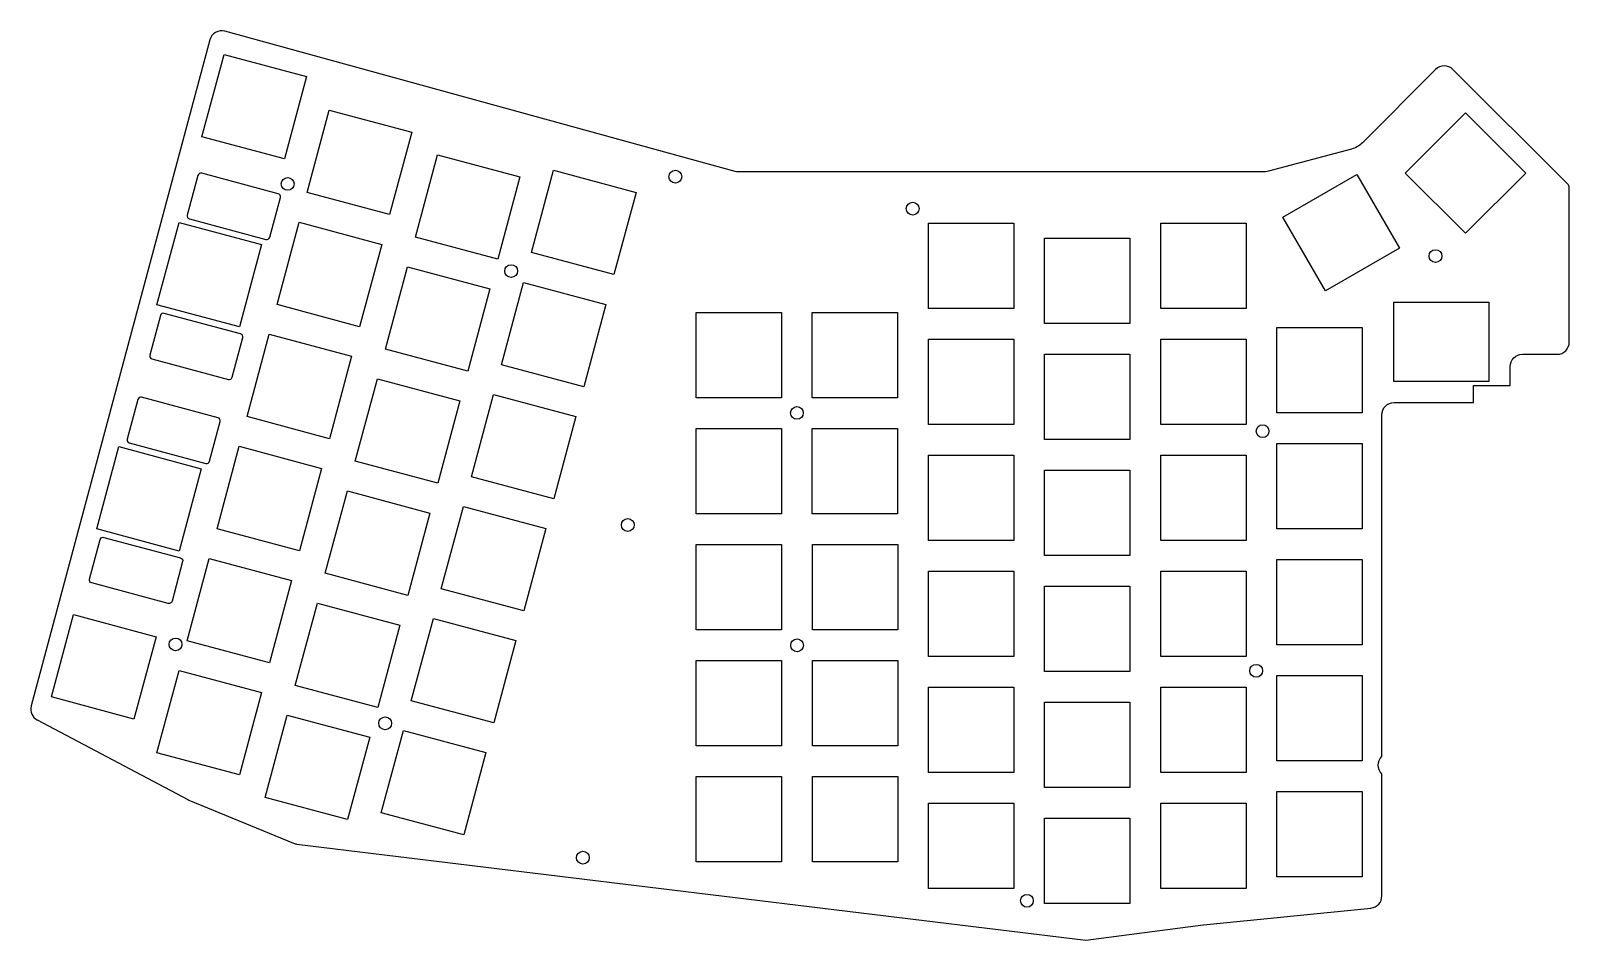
# Model space of a CAD drawing. Header units: millimetres. Extents: x -963 to -711, y -289 to -140.
import ezdxf

# ---------------------------------------------------------------- set-up
doc = ezdxf.new("R2010")
doc.units = ezdxf.units.MM
doc.layers.get('0').update_dxf_attribs({"linetype": 'CONTINUOUS'})

msp = doc.modelspace()

# ---------------------------------------------------------------- linework, layer by layer
for points in [[(-726.31, -198.14), (-720.31, -198.14), (-720.31, -195.02, -0.414214), (-718.31, -193.02), (-712.62, -193.02, 0.414226), (-710.62, -191.02), (-710.62, -165.71, 0.199041), (-710.92, -165.01), (-729.71, -146.24, 0.414232), (-732.54, -146.25), (-744.55, -158.28, -0.132415), (-746.35, -159.32), (-759.95, -162.93, -0.065002), (-760.97, -163.06), (-846.97, -163.05, -0.067175), (-847.5, -162.98), (-931.21, -139.96, 0.416131), (-933.68, -141.37), (-963, -250.77, 0.349512), (-962, -253.05), (-937.3, -266.15), (-937.12, -266.24), (-919.93, -273.31, 0.067316), (-919.41, -273.44), (-789.96, -289.24), (-770.68, -286.73), (-770.62, -286.73), (-743.17, -283.96, 0.384863), (-741.37, -281.97), (-741.36, -261.9, -0.437126), (-741.37, -259.09), (-741.37, -202.94, -0.414214), (-739.37, -200.94), (-726.31, -200.94)], [(-935.02, -163.29, 0.414214), (-935.63, -163.64), (-937.38, -170.16, 0.414214), (-937.03, -170.78), (-924.47, -174.14, 0.414214), (-923.86, -173.79), (-922.11, -167.27, 0.414214), (-922.46, -166.65)], [(-941.18, -186.29, 0.414213), (-941.8, -186.64), (-943.54, -193.16, 0.414186), (-943.19, -193.78), (-930.63, -197.14, 0.414241), (-930.02, -196.79), (-928.27, -190.27, 0.414214), (-928.63, -189.66)], [(-944.89, -200.08, 0.414214), (-945.5, -200.43), (-947.25, -206.95, 0.414214), (-946.9, -207.57), (-934.34, -210.93, 0.414214), (-933.73, -210.58), (-931.98, -204.06, 0.414214), (-932.33, -203.44)], [(-951.05, -223.08), (-938.5, -226.45, -0.414214), (-938.14, -227.06), (-939.89, -233.58, -0.414241), (-940.5, -233.93), (-953.06, -230.57, -0.414186), (-953.41, -229.95), (-951.67, -223.43, -0.414213)]]:
    msp.add_lwpolyline(points, format="xyb", close=True)
for points in [[(-931.35, -143.78), (-917.82, -147.41), (-921.45, -160.93), (-934.97, -157.31)], [(-914.08, -152.93), (-900.55, -156.56), (-904.18, -170.08), (-917.7, -166.46)], [(-727.64, -153.35), (-717.74, -163.25), (-727.64, -173.15), (-737.54, -163.25)], [(-896.32, -160.26), (-882.8, -163.88), (-886.42, -177.4), (-899.94, -173.78)], [(-877.28, -162.8), (-863.75, -166.42), (-867.38, -179.94), (-880.9, -176.32)], [(-745.47, -163.49), (-738.47, -175.61), (-750.59, -182.61), (-757.59, -170.49)], [(-938.74, -171.39), (-925.22, -175.01), (-928.84, -188.53), (-942.37, -184.91)], [(-919.01, -171.33), (-905.48, -174.96), (-909.11, -188.48), (-922.63, -184.86)], [(-815.77, -171.49), (-801.77, -171.49), (-801.77, -185.49), (-815.77, -185.49)], [(-777.66, -171.48), (-763.66, -171.48), (-763.66, -185.48), (-777.66, -185.48)], [(-796.71, -173.96), (-782.71, -173.96), (-782.71, -187.96), (-796.71, -187.96)], [(-901.25, -178.66), (-887.73, -182.28), (-891.35, -195.81), (-904.87, -192.18)], [(-882.21, -181.2), (-868.69, -184.82), (-872.31, -198.34), (-885.83, -194.72)], [(-853.86, -186.16), (-839.86, -186.16), (-839.86, -200.16), (-853.86, -200.16)], [(-834.82, -186.16), (-820.82, -186.16), (-820.82, -200.16), (-834.82, -200.16)], [(-739.42, -184.46), (-723.82, -184.46), (-723.82, -197.46), (-739.42, -197.46)], [(-758.61, -188.63), (-744.61, -188.63), (-744.61, -202.63), (-758.61, -202.63)], [(-923.95, -189.73), (-910.42, -193.35), (-914.05, -206.88), (-927.57, -203.25)], [(-815.76, -190.53), (-801.76, -190.53), (-801.76, -204.53), (-815.76, -204.53)], [(-777.66, -190.53), (-763.66, -190.53), (-763.66, -204.53), (-777.66, -204.53)], [(-796.71, -193.01), (-782.71, -193.01), (-782.71, -207.01), (-796.71, -207.01)], [(-906.19, -197.05), (-892.66, -200.68), (-896.29, -214.2), (-909.81, -210.58)], [(-887.14, -199.6), (-873.62, -203.22), (-877.24, -216.74), (-890.76, -213.12)], [(-853.86, -205.2), (-839.86, -205.2), (-839.86, -219.2), (-853.86, -219.2)], [(-834.82, -205.21), (-820.82, -205.21), (-820.82, -219.21), (-834.82, -219.21)], [(-948.61, -208.18), (-935.09, -211.8), (-938.71, -225.32), (-952.24, -221.7)], [(-928.87, -208.13), (-915.34, -211.76), (-918.97, -225.28), (-932.49, -221.66)], [(-758.61, -207.68), (-744.61, -207.68), (-744.61, -221.68), (-758.61, -221.68)], [(-815.76, -209.58), (-801.76, -209.58), (-801.76, -223.58), (-815.76, -223.58)], [(-777.66, -209.58), (-763.66, -209.58), (-763.66, -223.58), (-777.66, -223.58)], [(-796.71, -212.06), (-782.71, -212.06), (-782.71, -226.06), (-796.71, -226.06)], [(-911.12, -215.45), (-897.59, -219.08), (-901.22, -232.6), (-914.74, -228.98)], [(-892.08, -217.99), (-878.55, -221.62), (-882.18, -235.14), (-895.7, -231.52)], [(-853.86, -224.25), (-839.86, -224.25), (-839.86, -238.25), (-853.86, -238.25)], [(-834.81, -224.25), (-820.81, -224.25), (-820.81, -238.25), (-834.81, -238.25)], [(-933.8, -226.53), (-920.27, -230.16), (-923.9, -243.68), (-937.42, -240.06)], [(-758.61, -226.73), (-744.61, -226.73), (-744.61, -240.73), (-758.61, -240.73)], [(-815.76, -228.63), (-801.76, -228.63), (-801.76, -242.63), (-815.76, -242.63)], [(-777.66, -228.63), (-763.66, -228.63), (-763.66, -242.63), (-777.66, -242.63)], [(-796.71, -231.11), (-782.71, -231.11), (-782.71, -245.11), (-796.71, -245.11)], [(-916.04, -233.86), (-902.52, -237.48), (-906.14, -251.01), (-919.67, -247.38)], [(-956.03, -235.76), (-942.5, -239.39), (-946.13, -252.91), (-959.65, -249.29)], [(-897, -236.39), (-883.47, -240.02), (-887.1, -253.54), (-900.62, -249.92)], [(-853.87, -243.31), (-839.87, -243.31), (-839.87, -257.31), (-853.87, -257.31)], [(-834.81, -243.3), (-820.81, -243.3), (-820.81, -257.3), (-834.81, -257.3)], [(-938.73, -244.94), (-925.21, -248.56), (-928.83, -262.09), (-942.36, -258.46)], [(-758.61, -245.78), (-744.61, -245.78), (-744.61, -259.78), (-758.61, -259.78)], [(-815.76, -247.68), (-801.76, -247.68), (-801.76, -261.68), (-815.76, -261.68)], [(-777.66, -247.68), (-763.66, -247.68), (-763.66, -261.68), (-777.66, -261.68)], [(-920.97, -252.26), (-907.45, -255.89), (-911.07, -269.41), (-924.6, -265.79)], [(-796.71, -250.16), (-782.71, -250.16), (-782.71, -264.16), (-796.71, -264.16)], [(-901.93, -254.79), (-888.4, -258.42), (-892.03, -271.94), (-905.55, -268.32)], [(-853.86, -262.34), (-839.86, -262.34), (-839.86, -276.34), (-853.86, -276.34)], [(-834.81, -262.35), (-820.81, -262.35), (-820.81, -276.35), (-834.81, -276.35)], [(-758.61, -264.82), (-744.61, -264.82), (-744.61, -278.82), (-758.61, -278.82)], [(-815.76, -266.73), (-801.76, -266.73), (-801.76, -280.73), (-815.76, -280.73)], [(-777.66, -266.73), (-763.66, -266.73), (-763.66, -280.73), (-777.66, -280.73)], [(-796.71, -269.2), (-782.71, -269.2), (-782.71, -283.2), (-796.71, -283.2)]]:
    msp.add_lwpolyline(points, close=True)
for centre in [(-920.91, -165.04), (-857.29, -163.85), (-818.35, -169.1), (-732.57, -176.89), (-884.24, -179.35), (-837.35, -202.64), (-760.94, -205.64), (-865.1, -221.04), (-939.31, -240.66), (-837.32, -240.81), (-761.99, -244.99), (-904.91, -253.61), (-872.47, -275.68), (-799.61, -282.76)]:
    msp.add_circle(centre, 1.05)

doc.saveas('drawing.dxf')
